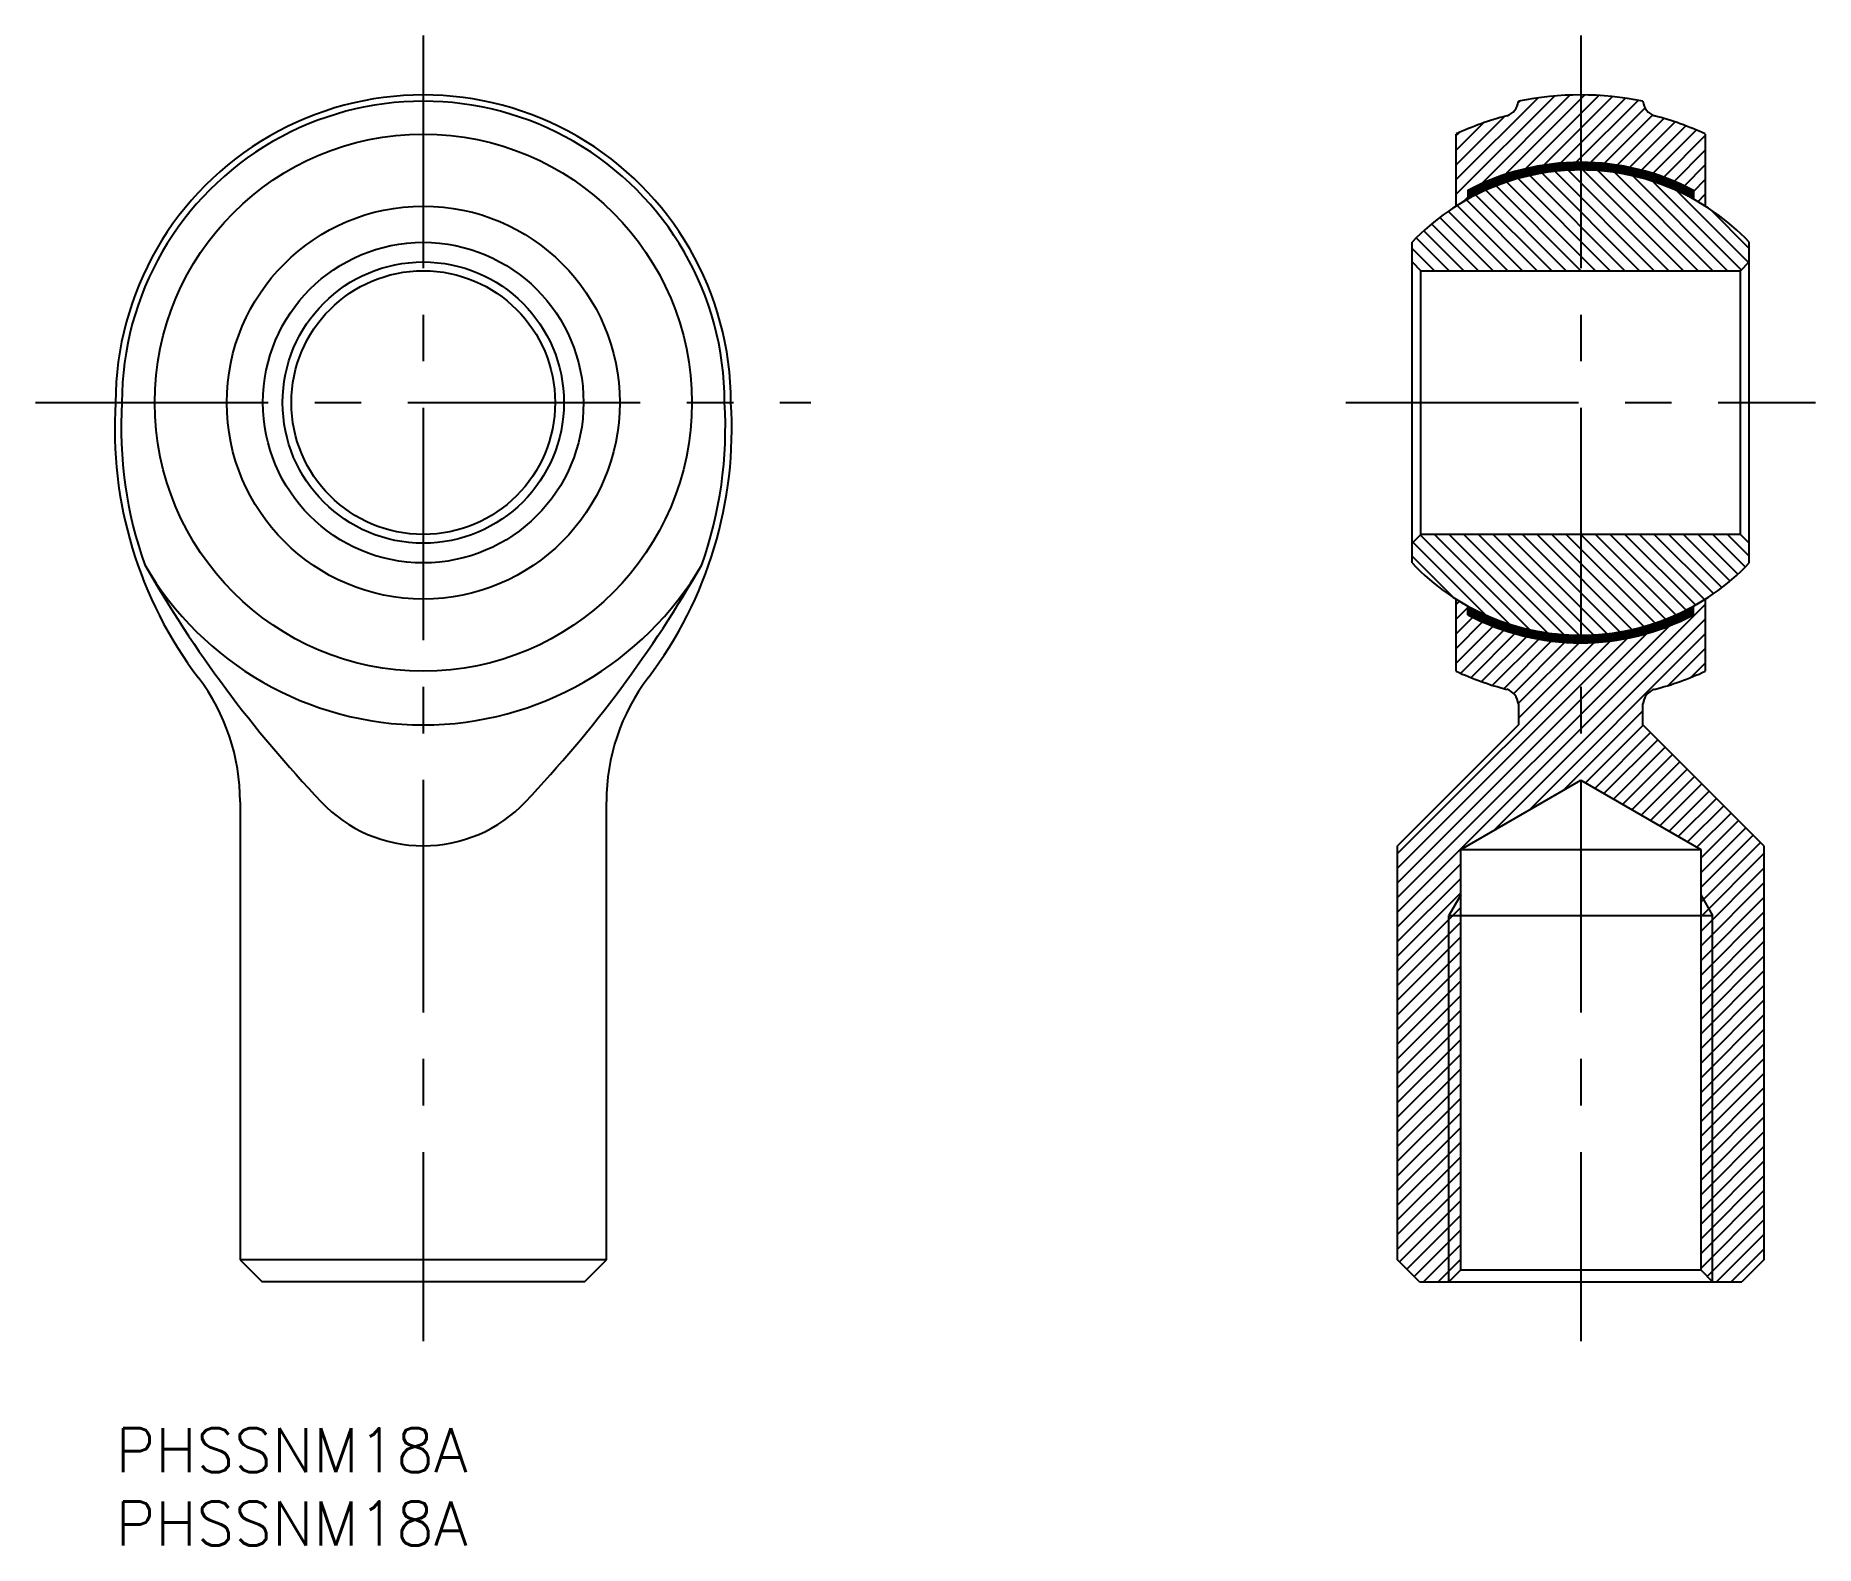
# Model space of a CAD drawing. Extents: x -5 to 116, y -8 to 95.
import ezdxf

# ---------------------------------------------------------------- set-up
doc = ezdxf.new("R2010")
doc.units = 0
doc.header["$LTSCALE"] = 0.5
doc.linetypes.add('CENTER', pattern=[50.8, 31.75, -6.35, 6.35, -6.35])
for name, color, linetype in [('MSM_CENTER', 1, 'CENTER'), ('MSM_CONTINUOUS', 7, 'CONTINUOUS'), ('MSM_NARROW', 5, 'CONTINUOUS'), ('MSM_PART_NUMBER', 7, 'CONTINUOUS')]:
    doc.layers.add(name, color=color, linetype=linetype)
doc.styles.get("Standard").update_dxf_attribs({"font": 'txt.shx', "height": 3, "bigfont": 'bigfont.shx'})

msp = doc.modelspace()

# ---------------------------------------------------------------- linework, layer by layer
at = {"layer": 'MSM_CENTER'}
for p, q in [((21, 95.05), (21, 5.95)), ((100, 95.05), (100, 5.95)), ((-5.46, 70), (47.46, 70)), ((83.98, 70), (116.02, 70))]:
    msp.add_line(p, q, dxfattribs=at)
at = {"layer": 'MSM_CONTINUOUS'}
for p, q in [((95.75, 90.57), (95.75, 90.56)), ((104.25, 90.56), (104.25, 90.57)), ((91.5, 83.41), (91.5, 88.33)), ((108.5, 88.33), (108.5, 83.41)), ((92.3, 84.48), (92.3, 83.88)), ((107.7, 84.48), (107.7, 83.88)), ((88.5, 59.06), (88.5, 80.94)), ((111.5, 59.06), (111.5, 80.94)), ((88.5, 79.6), (89.1, 79)), ((89.1, 79), (110.9, 79)), ((89.1, 61), (89.1, 79)), ((110.9, 79), (111.5, 79.6)), ((110.9, 61), (110.9, 79)), ((89.1, 61), (88.5, 60.4)), ((110.9, 61), (89.1, 61)), ((111.5, 60.4), (110.9, 61)), ((91.5, 51.67), (91.5, 56.59)), ((92.3, 55.52), (92.3, 56.12)), ((107.7, 55.52), (107.7, 56.12)), ((108.5, 56.59), (108.5, 51.67)), ((95.75, 49.44), (95.75, 48)), ((104.25, 48), (104.25, 49.44)), ((95.75, 48), (87.5, 39.75)), ((112.5, 39.75), (104.25, 48)), ((91.81, 39.5), (100, 44.23)), ((100, 44.23), (108.19, 39.5)), ((8.5, 42.76), (8.5, 11.5)), ((33.5, 11.5), (33.5, 42.76)), ((87.5, 11.5), (87.5, 39.75)), ((91.81, 39.5), (108.19, 39.5)), ((91.81, 10.81), (91.81, 39.5)), ((108.19, 39.5), (108.19, 10.81)), ((112.5, 39.75), (112.5, 11.5)), ((91, 35), (109, 35)), ((8.5, 11.5), (10, 10)), ((33.5, 11.5), (8.5, 11.5)), ((32, 10), (33.5, 11.5)), ((89, 10), (87.5, 11.5)), ((112.5, 11.5), (111, 10)), ((32, 10), (10, 10)), ((89, 10), (111, 10)), ((91, 10), (91.81, 10.81)), ((91.81, 10.81), (108.19, 10.81)), ((108.19, 10.81), (109, 10))]:
    msp.add_line(p, q, dxfattribs=at)
for radius in [18.33, 13.41, 10.94, 9.6, 9]:
    msp.add_circle((21, 70), radius, dxfattribs=at)
for centre, radius, start, end in [((21, 70), 21, 359.9991, 180.0009), ((21, 70), 20.57, 359.9991, 180.0009), ((94.56, 90.7), 1.2, 289.3463, 353.4742), ((100, 70), 21, 78.3238, 101.6762), ((105.44, 90.7), 1.2, 186.5258, 250.6537), ((100, 70), 20.21, 104.4565, 114.8747), ((100, 70), 20.21, 65.1253, 75.5435), ((100, 70), 16.4, 61.9974, 118.0026), ((100, 70), 15.88, 43.5803, 136.4197), ((100, 70), 15.88, 57.6267, 122.3733), ((28.12, 68.22), 28.18, 176.3873, 217.1407), ((28.42, 68.29), 28.04, 176.4997, 199.517), ((13.88, 68.22), 28.18, 322.8593, 3.6127), ((13.58, 68.29), 28.04, 340.483, 3.5003), ((21, 70), 22, 210.2375, 329.7625), ((74.87, 100.6), 83.95, 209.7663, 223.5521), ((-32.87, 100.6), 83.95, 316.4479, 330.2337), ((100, 70), 15.88, 223.5803, 316.4197), ((100, 70), 15.88, 237.6267, 302.3733), ((100, 70), 16.4, 241.9974, 298.0026), ((-5.5, 42.76), 14, 0, 37.1407), ((47.5, 42.76), 14, 142.8593, 180), ((100, 70), 20.21, 245.1253, 255.5435), ((100, 70), 20.21, 284.4565, 294.8747), ((94.56, 49.3), 1.2, 6.5258, 70.6537), ((105.44, 49.3), 1.2, 109.3463, 173.4742), ((21, 49.36), 9.61, 223.4447, 316.5553)]:
    msp.add_arc(centre, radius, start, end, dxfattribs=at)
at = {"layer": 'MSM_NARROW'}
for p, q in [((91.5, 84.22), (98.21, 90.92)), ((91.5, 85.22), (97.08, 90.79)), ((93.21, 84.92), (99.27, 90.99)), ((94.85, 85.57), (100.28, 91)), ((95.72, 90.44), (95.87, 90.59)), ((96.24, 85.96), (101.25, 90.96)), ((97.49, 86.2), (102.17, 90.89)), ((98.62, 86.34), (103.06, 90.78)), ((99.68, 86.39), (103.92, 90.63)), ((100.67, 86.38), (104.4, 90.11)), ((91.5, 86.22), (94.81, 89.53)), ((91.5, 87.22), (93.37, 89.09)), ((101.6, 86.32), (104.91, 89.63)), ((102.49, 86.21), (105.67, 89.39)), ((103.34, 86.05), (106.43, 89.15)), ((104.15, 85.86), (107.17, 88.89)), ((91.5, 88.22), (91.71, 88.42)), ((104.92, 85.64), (107.89, 88.6)), ((105.67, 85.38), (108.5, 88.22)), ((97.93, 85.73), (97.93, 86.26)), ((98.04, 85.75), (98.04, 86.28)), ((98.15, 85.76), (98.15, 86.29)), ((98.25, 85.78), (98.25, 86.31)), ((98.36, 85.79), (98.36, 86.31)), ((98.46, 85.8), (98.46, 86.32)), ((98.57, 85.81), (98.57, 86.33)), ((98.68, 85.82), (98.68, 86.34)), ((98.78, 85.82), (98.78, 86.35)), ((98.89, 85.83), (98.89, 86.36)), ((98.99, 85.84), (98.99, 86.37)), ((99.1, 85.85), (99.1, 86.38)), ((99.21, 85.85), (99.21, 86.38)), ((99.31, 85.86), (99.31, 86.38)), ((99.42, 85.86), (99.42, 86.38)), ((99.52, 85.86), (99.52, 86.39)), ((99.63, 85.87), (99.63, 86.39)), ((99.74, 85.87), (99.74, 86.39)), ((99.84, 85.87), (99.84, 86.4)), ((99.95, 85.87), (99.95, 86.4)), ((100.05, 85.87), (100.05, 86.4)), ((100.16, 85.87), (100.16, 86.4)), ((100.27, 85.87), (100.27, 86.39)), ((100.37, 85.87), (100.37, 86.39)), ((100.48, 85.86), (100.48, 86.39)), ((100.59, 85.86), (100.59, 86.38)), ((100.69, 85.86), (100.69, 86.38)), ((100.8, 85.85), (100.8, 86.38)), ((100.9, 85.85), (100.9, 86.37)), ((101.01, 85.84), (101.01, 86.37)), ((101.12, 85.83), (101.12, 86.36)), ((101.22, 85.82), (101.22, 86.35)), ((101.33, 85.81), (101.33, 86.34)), ((101.43, 85.81), (101.43, 86.33)), ((101.54, 85.8), (101.54, 86.32)), ((101.65, 85.79), (101.65, 86.31)), ((101.75, 85.77), (101.75, 86.31)), ((101.86, 85.76), (101.86, 86.29)), ((101.96, 85.75), (101.96, 86.28)), ((102.07, 85.73), (102.07, 86.26)), ((106.38, 85.1), (108.5, 87.22)), ((93.48, 84.47), (93.48, 85.04)), ((93.58, 84.52), (93.58, 85.09)), ((93.69, 84.57), (93.69, 85.13)), ((93.8, 84.61), (93.8, 85.18)), ((93.9, 84.65), (93.9, 85.22)), ((94.01, 84.7), (94.01, 85.26)), ((94.11, 84.74), (94.11, 85.3)), ((94.22, 84.78), (94.22, 85.34)), ((94.33, 84.82), (94.33, 85.38)), ((94.43, 84.87), (94.43, 85.42)), ((94.54, 84.9), (94.54, 85.46)), ((94.65, 84.94), (94.65, 85.5)), ((94.75, 84.98), (94.75, 85.54)), ((94.86, 85.01), (94.86, 85.57)), ((94.96, 85.05), (94.96, 85.6)), ((101.02, 79), (94.97, 85.05)), ((95.07, 85.09), (95.07, 85.64)), ((95.18, 85.12), (95.18, 85.67)), ((95.28, 85.16), (95.28, 85.7)), ((95.39, 85.19), (95.39, 85.73)), ((95.49, 85.22), (95.49, 85.77)), ((95.6, 85.25), (95.6, 85.8)), ((95.71, 85.28), (95.71, 85.83)), ((102.02, 79), (95.74, 85.29)), ((95.81, 85.31), (95.81, 85.85)), ((95.92, 85.34), (95.92, 85.88)), ((96.02, 85.37), (96.02, 85.9)), ((96.13, 85.39), (96.13, 85.93)), ((96.24, 85.42), (96.24, 85.96)), ((96.34, 85.44), (96.34, 85.98)), ((96.45, 85.47), (96.45, 86.01)), ((103.02, 79), (96.54, 85.49)), ((96.55, 85.49), (96.55, 86.03)), ((96.66, 85.52), (96.66, 86.05)), ((96.77, 85.54), (96.77, 86.07)), ((96.87, 85.56), (96.87, 86.09)), ((96.98, 85.58), (96.98, 86.11)), ((97.08, 85.6), (97.08, 86.13)), ((97.19, 85.62), (97.19, 86.15)), ((97.3, 85.64), (97.3, 86.17)), ((104.02, 79), (97.37, 85.65)), ((97.4, 85.66), (97.4, 86.19)), ((97.51, 85.68), (97.51, 86.21)), ((97.62, 85.69), (97.62, 86.22)), ((97.72, 85.71), (97.72, 86.23)), ((97.83, 85.72), (97.83, 86.25)), ((105.02, 79), (98.25, 85.77)), ((106.02, 79), (99.18, 85.85)), ((107.02, 79), (100.16, 85.87)), ((108.02, 79), (101.2, 85.83)), ((102.18, 85.72), (102.18, 86.25)), ((102.28, 85.71), (102.28, 86.23)), ((109.02, 79), (102.32, 85.7)), ((102.39, 85.69), (102.39, 86.22)), ((102.49, 85.68), (102.49, 86.21)), ((102.6, 85.66), (102.6, 86.19)), ((102.71, 85.64), (102.71, 86.17)), ((102.81, 85.62), (102.81, 86.15)), ((102.92, 85.6), (102.92, 86.13)), ((103.02, 85.58), (103.02, 86.11)), ((103.13, 85.56), (103.13, 86.09)), ((103.24, 85.54), (103.24, 86.07)), ((103.34, 85.52), (103.34, 86.05)), ((103.45, 85.49), (103.45, 86.03)), ((103.55, 85.47), (103.55, 86.01)), ((110.02, 79), (103.56, 85.47)), ((103.66, 85.44), (103.66, 85.98)), ((103.77, 85.42), (103.77, 85.96)), ((103.87, 85.39), (103.87, 85.93)), ((103.98, 85.37), (103.98, 85.9)), ((104.09, 85.34), (104.09, 85.88)), ((104.19, 85.31), (104.19, 85.85)), ((104.3, 85.28), (104.3, 85.82)), ((104.4, 85.25), (104.4, 85.8)), ((104.51, 85.22), (104.51, 85.76)), ((104.62, 85.19), (104.62, 85.73)), ((104.72, 85.16), (104.72, 85.7)), ((104.83, 85.12), (104.83, 85.67)), ((104.93, 85.08), (104.93, 85.63)), ((110.96, 79.06), (104.95, 85.08)), ((105.04, 85.05), (105.04, 85.6)), ((105.15, 85.01), (105.15, 85.57)), ((105.25, 84.98), (105.25, 85.54)), ((105.36, 84.94), (105.36, 85.5)), ((105.46, 84.9), (105.46, 85.46)), ((105.57, 84.86), (105.57, 85.42)), ((105.68, 84.82), (105.68, 85.38)), ((105.78, 84.78), (105.78, 85.34)), ((105.89, 84.74), (105.89, 85.3)), ((105.99, 84.69), (105.99, 85.26)), ((106.1, 84.65), (106.1, 85.22)), ((106.21, 84.61), (106.21, 85.18)), ((106.31, 84.56), (106.31, 85.13)), ((106.42, 84.52), (106.42, 85.09)), ((106.52, 84.47), (106.52, 85.04)), ((107.08, 84.79), (108.5, 86.22)), ((107.7, 84.42), (108.5, 85.22)), ((91.99, 83.7), (92.3, 84.02)), ((97.02, 79), (92.2, 83.83)), ((92.31, 83.89), (92.31, 84.49)), ((92.42, 83.94), (92.42, 84.54)), ((92.52, 84), (92.52, 84.59)), ((92.63, 84.05), (92.63, 84.64)), ((92.74, 84.11), (92.74, 84.7)), ((92.84, 84.17), (92.84, 84.75)), ((98.02, 79), (92.85, 84.17)), ((92.95, 84.22), (92.95, 84.8)), ((93.05, 84.27), (93.05, 84.86)), ((93.16, 84.32), (93.16, 84.9)), ((93.27, 84.37), (93.27, 84.95)), ((93.37, 84.42), (93.37, 85)), ((99.02, 79), (93.53, 84.49)), ((100.02, 79), (94.24, 84.79)), ((111.46, 79.56), (106.59, 84.44)), ((106.63, 84.42), (106.63, 84.99)), ((106.74, 84.37), (106.74, 84.95)), ((106.84, 84.32), (106.84, 84.9)), ((106.95, 84.27), (106.95, 84.85)), ((107.06, 84.22), (107.06, 84.8)), ((107.16, 84.16), (107.16, 84.75)), ((107.27, 84.11), (107.27, 84.7)), ((107.37, 84.05), (107.37, 84.64)), ((107.48, 84), (107.48, 84.59)), ((107.59, 83.94), (107.59, 84.54)), ((107.69, 83.89), (107.69, 84.48)), ((108, 83.71), (108.5, 84.22)), ((94.02, 79), (90.39, 82.63)), ((95.02, 79), (90.97, 83.05)), ((96.02, 79), (91.57, 83.45)), ((111.5, 80.52), (108.85, 83.17)), ((92.02, 79), (89.3, 81.72)), ((93.02, 79), (89.84, 82.19)), ((90.02, 79), (88.5, 80.52)), ((91.02, 79), (88.79, 81.23)), ((95.13, 54.9), (89.06, 60.96)), ((96.5, 54.52), (90.02, 61)), ((97.73, 54.29), (91.02, 61)), ((98.86, 54.17), (92.02, 61)), ((99.89, 54.13), (93.02, 61)), ((100.87, 54.15), (94.02, 61)), ((101.79, 54.23), (95.02, 61)), ((102.67, 54.36), (96.02, 61)), ((103.5, 54.52), (97.02, 61)), ((104.3, 54.72), (98.02, 61)), ((105.06, 54.96), (99.02, 61)), ((105.8, 55.23), (100.02, 61)), ((106.5, 55.52), (101.02, 61)), ((107.18, 55.85), (102.02, 61)), ((107.83, 56.19), (103.02, 61)), ((108.46, 56.57), (104.02, 61)), ((109.06, 56.97), (105.02, 61)), ((109.64, 57.39), (106.02, 61)), ((110.19, 57.83), (107.02, 61)), ((110.72, 58.3), (108.02, 61)), ((111.23, 58.79), (109.02, 61)), ((111.5, 59.52), (110.02, 61)), ((93.5, 55.52), (88.56, 60.46)), ((91.3, 56.73), (88.5, 59.52)), ((87.5, 35.22), (108.5, 56.22)), ((91.5, 56.22), (91.73, 56.45)), ((91.5, 55.22), (92.3, 56.02)), ((92.31, 55.51), (92.31, 56.11)), ((92.42, 55.46), (92.42, 56.06)), ((92.52, 55.41), (92.52, 56)), ((92.63, 55.36), (92.63, 55.95)), ((92.74, 55.3), (92.74, 55.89)), ((107.27, 55.3), (107.27, 55.89)), ((107.37, 55.36), (107.37, 55.95)), ((107.48, 55.41), (107.48, 56)), ((107.59, 55.46), (107.59, 56.06)), ((107.69, 55.52), (107.69, 56.11)), ((87.5, 36.22), (106.04, 54.75)), ((91.5, 54.22), (92.64, 55.35)), ((91.5, 53.22), (93.31, 55.03)), ((91.5, 52.22), (94.02, 54.73)), ((92.84, 55.25), (92.84, 55.83)), ((92.95, 55.2), (92.95, 55.78)), ((93.05, 55.14), (93.05, 55.73)), ((93.16, 55.1), (93.16, 55.68)), ((93.27, 55.05), (93.27, 55.63)), ((93.37, 55), (93.37, 55.58)), ((93.48, 54.96), (93.48, 55.53)), ((93.58, 54.91), (93.58, 55.48)), ((93.69, 54.87), (93.69, 55.43)), ((93.8, 54.82), (93.8, 55.39)), ((93.9, 54.78), (93.9, 55.35)), ((94.01, 54.74), (94.01, 55.3)), ((94.11, 54.7), (94.11, 55.26)), ((94.11, 40.83), (108.5, 55.22)), ((94.22, 54.66), (94.22, 55.22)), ((94.33, 54.62), (94.33, 55.18)), ((94.43, 54.58), (94.43, 55.13)), ((94.54, 54.54), (94.54, 55.1)), ((94.65, 54.5), (94.65, 55.06)), ((94.75, 54.46), (94.75, 55.02)), ((94.86, 54.43), (94.86, 54.99)), ((94.96, 54.4), (94.96, 54.95)), ((95.07, 54.36), (95.07, 54.91)), ((95.18, 54.33), (95.18, 54.88)), ((95.28, 54.3), (95.28, 54.84)), ((95.39, 54.27), (95.39, 54.81)), ((95.49, 54.23), (95.49, 54.78)), ((95.6, 54.2), (95.6, 54.75)), ((95.71, 54.17), (95.71, 54.72)), ((95.81, 54.15), (95.81, 54.69)), ((104.19, 54.15), (104.19, 54.69)), ((104.3, 54.18), (104.3, 54.72)), ((104.4, 54.2), (104.4, 54.75)), ((104.51, 54.24), (104.51, 54.78)), ((104.62, 54.27), (104.62, 54.81)), ((104.72, 54.3), (104.72, 54.84)), ((104.83, 54.33), (104.83, 54.88)), ((104.93, 54.37), (104.93, 54.92)), ((105.04, 54.4), (105.04, 54.95)), ((105.15, 54.43), (105.15, 54.99)), ((105.25, 54.46), (105.25, 55.02)), ((105.36, 54.5), (105.36, 55.06)), ((105.46, 54.54), (105.46, 55.1)), ((105.57, 54.58), (105.57, 55.14)), ((105.68, 54.62), (105.68, 55.18)), ((105.78, 54.66), (105.78, 55.22)), ((105.89, 54.7), (105.89, 55.26)), ((105.99, 54.74), (105.99, 55.31)), ((106.1, 54.78), (106.1, 55.35)), ((106.21, 54.82), (106.21, 55.39)), ((106.31, 54.87), (106.31, 55.44)), ((106.42, 54.91), (106.42, 55.48)), ((106.52, 54.96), (106.52, 55.53)), ((106.63, 55.01), (106.63, 55.58)), ((106.74, 55.05), (106.74, 55.63)), ((106.84, 55.1), (106.84, 55.68)), ((106.95, 55.15), (106.95, 55.73)), ((107.06, 55.2), (107.06, 55.78)), ((107.16, 55.25), (107.16, 55.84)), ((87.5, 37.22), (104.52, 54.24)), ((87.5, 38.22), (103.2, 53.92)), ((87.5, 39.22), (102.01, 53.72)), ((91.81, 51.53), (94.75, 54.46)), ((92.52, 51.23), (95.51, 54.23)), ((93.24, 50.96), (96.31, 54.02)), ((93.99, 50.71), (97.14, 53.86)), ((94.77, 50.48), (98.01, 53.73)), ((95.42, 50.13), (98.92, 53.64)), ((95.74, 49.46), (99.89, 53.6)), ((95.75, 48.47), (100.91, 53.63)), ((95.92, 54.12), (95.92, 54.66)), ((96.02, 54.1), (96.02, 54.63)), ((96.13, 54.07), (96.13, 54.61)), ((96.24, 54.04), (96.24, 54.58)), ((96.34, 54.02), (96.34, 54.56)), ((96.45, 53.99), (96.45, 54.53)), ((96.48, 42.19), (108.5, 54.22)), ((96.55, 53.97), (96.55, 54.51)), ((96.66, 53.95), (96.66, 54.48)), ((96.77, 53.93), (96.77, 54.46)), ((96.87, 53.91), (96.87, 54.44)), ((96.98, 53.89), (96.98, 54.42)), ((97.08, 53.87), (97.08, 54.4)), ((97.19, 53.85), (97.19, 54.38)), ((97.3, 53.83), (97.3, 54.36)), ((97.4, 53.81), (97.4, 54.34)), ((97.51, 53.79), (97.51, 54.32)), ((97.62, 53.78), (97.62, 54.31)), ((97.72, 53.77), (97.72, 54.29)), ((97.83, 53.75), (97.83, 54.28)), ((97.93, 53.74), (97.93, 54.27)), ((98.04, 53.72), (98.04, 54.25)), ((98.15, 53.71), (98.15, 54.24)), ((98.25, 53.69), (98.25, 54.22)), ((98.36, 53.69), (98.36, 54.21)), ((98.46, 53.68), (98.46, 54.2)), ((98.57, 53.67), (98.57, 54.19)), ((98.68, 53.66), (98.68, 54.18)), ((98.78, 53.65), (98.78, 54.18)), ((98.89, 53.64), (98.89, 54.17)), ((98.99, 53.63), (98.99, 54.16)), ((99.1, 53.62), (99.1, 54.15)), ((99.21, 53.62), (99.21, 54.15)), ((99.31, 53.62), (99.31, 54.14)), ((99.42, 53.62), (99.42, 54.14)), ((99.52, 53.61), (99.52, 54.14)), ((99.63, 53.61), (99.63, 54.13)), ((99.74, 53.61), (99.74, 54.13)), ((99.84, 53.6), (99.84, 54.13)), ((99.95, 53.6), (99.95, 54.13)), ((100.05, 53.6), (100.05, 54.13)), ((100.16, 53.6), (100.16, 54.13)), ((100.27, 53.61), (100.27, 54.13)), ((100.37, 53.61), (100.37, 54.13)), ((100.48, 53.61), (100.48, 54.14)), ((100.59, 53.62), (100.59, 54.14)), ((100.69, 53.62), (100.69, 54.14)), ((100.8, 53.62), (100.8, 54.15)), ((100.9, 53.63), (100.9, 54.15)), ((101.01, 53.63), (101.01, 54.16)), ((101.12, 53.64), (101.12, 54.17)), ((101.22, 53.65), (101.22, 54.18)), ((101.33, 53.66), (101.33, 54.19)), ((101.43, 53.67), (101.43, 54.19)), ((101.54, 53.68), (101.54, 54.2)), ((101.65, 53.69), (101.65, 54.21)), ((101.75, 53.69), (101.75, 54.23)), ((101.86, 53.71), (101.86, 54.24)), ((101.96, 53.72), (101.96, 54.25)), ((102.07, 53.74), (102.07, 54.27)), ((102.18, 53.75), (102.18, 54.28)), ((102.28, 53.77), (102.28, 54.29)), ((102.39, 53.78), (102.39, 54.31)), ((102.49, 53.79), (102.49, 54.32)), ((102.6, 53.81), (102.6, 54.34)), ((102.71, 53.83), (102.71, 54.36)), ((102.81, 53.85), (102.81, 54.38)), ((102.92, 53.87), (102.92, 54.4)), ((103.02, 53.89), (103.02, 54.42)), ((103.13, 53.91), (103.13, 54.44)), ((103.24, 53.93), (103.24, 54.46)), ((103.34, 53.95), (103.34, 54.48)), ((103.45, 53.97), (103.45, 54.51)), ((103.55, 53.99), (103.55, 54.53)), ((103.66, 54.02), (103.66, 54.56)), ((103.77, 54.04), (103.77, 54.58)), ((103.87, 54.07), (103.87, 54.61)), ((103.98, 54.1), (103.98, 54.63)), ((104.09, 54.12), (104.09, 54.66)), ((105.98, 50.7), (108.5, 53.22)), ((107.54, 51.25), (108.5, 52.22)), ((98.84, 43.56), (104.25, 48.97)), ((100.32, 44.04), (104.27, 47.98)), ((100.96, 43.67), (104.77, 47.48)), ((101.59, 43.31), (105.27, 46.98)), ((102.23, 42.94), (105.77, 46.48)), ((102.86, 42.58), (106.27, 45.98)), ((103.49, 42.21), (106.77, 45.48)), ((104.13, 41.84), (107.27, 44.98)), ((104.76, 41.48), (107.77, 44.48)), ((105.4, 41.11), (108.27, 43.98)), ((106.03, 40.75), (108.77, 43.48)), ((106.66, 40.38), (109.27, 42.98)), ((107.3, 40.01), (109.77, 42.48)), ((107.93, 39.65), (110.27, 41.98)), ((108.19, 38.9), (110.77, 41.48)), ((108.19, 37.9), (111.27, 40.98)), ((108.19, 36.9), (111.77, 40.48)), ((108.19, 35.9), (112.27, 39.98)), ((108.19, 34.9), (112.5, 39.22)), ((87.5, 34.22), (91.81, 38.53)), ((108.19, 33.9), (112.5, 38.22)), ((87.5, 33.22), (91.81, 37.53)), ((87.5, 32.22), (91.81, 36.53)), ((108.19, 32.9), (112.5, 37.22)), ((87.5, 31.22), (91.81, 35.53)), ((91.81, 36.41), (91, 35)), ((108.19, 36.41), (109, 35)), ((108.19, 31.9), (112.5, 36.22)), ((87.5, 30.22), (91.81, 34.53)), ((91, 10), (91, 35)), ((108.19, 30.9), (112.5, 35.22)), ((108.19, 29.9), (112.5, 34.22)), ((109, 10), (109, 35)), ((87.5, 29.22), (91.81, 33.53)), ((108.19, 28.9), (112.5, 33.22)), ((87.5, 28.22), (91.81, 32.53)), ((108.19, 27.9), (112.5, 32.22)), ((87.5, 27.22), (91.81, 31.53)), ((87.5, 26.22), (91.81, 30.53)), ((108.19, 26.9), (112.5, 31.22)), ((87.5, 25.22), (91.81, 29.53)), ((108.19, 25.9), (112.5, 30.22)), ((108.19, 24.9), (112.5, 29.22)), ((87.5, 24.22), (91.81, 28.53)), ((108.19, 23.9), (112.5, 28.22)), ((87.5, 23.22), (91.81, 27.53)), ((108.19, 22.9), (112.5, 27.22)), ((87.5, 22.22), (91.81, 26.53)), ((87.5, 21.22), (91.81, 25.53)), ((108.19, 21.9), (112.5, 26.22)), ((87.5, 20.22), (91.81, 24.53)), ((108.19, 20.9), (112.5, 25.22)), ((87.5, 19.22), (91.81, 23.53)), ((108.19, 19.9), (112.5, 24.22)), ((108.19, 18.9), (112.5, 23.22)), ((87.5, 18.22), (91.81, 22.53)), ((108.19, 17.9), (112.5, 22.22)), ((87.5, 17.22), (91.81, 21.53)), ((108.19, 16.9), (112.5, 21.22)), ((87.5, 16.22), (91.81, 20.53)), ((87.5, 15.22), (91.81, 19.53)), ((108.19, 15.9), (112.5, 20.22)), ((87.5, 14.22), (91.81, 18.53)), ((108.19, 14.9), (112.5, 19.22)), ((87.5, 13.22), (91.81, 17.53)), ((108.19, 13.9), (112.5, 18.22)), ((108.19, 12.9), (112.5, 17.22)), ((87.5, 12.22), (91.81, 16.53)), ((108.19, 11.9), (112.5, 16.22)), ((87.64, 11.36), (91.81, 15.53)), ((108.19, 10.9), (112.5, 15.22)), ((88.14, 10.86), (91.81, 14.53)), ((88.64, 10.36), (91.81, 13.53)), ((108.64, 10.36), (112.5, 14.22)), ((89.28, 10), (91.81, 12.53)), ((109.28, 10), (112.5, 13.22)), ((110.28, 10), (112.5, 12.22)), ((90.28, 10), (91.81, 11.53))]:
    msp.add_line(p, q, dxfattribs=at)

# ---------------------------------------------------------------- texts
at = {"layer": 'MSM_PART_NUMBER'}
for p in [(0, -3), (0, -8)]:
    msp.add_text('PHSSNM18A', height=3, dxfattribs=at).set_placement(p)

doc.saveas('drawing.dxf')
